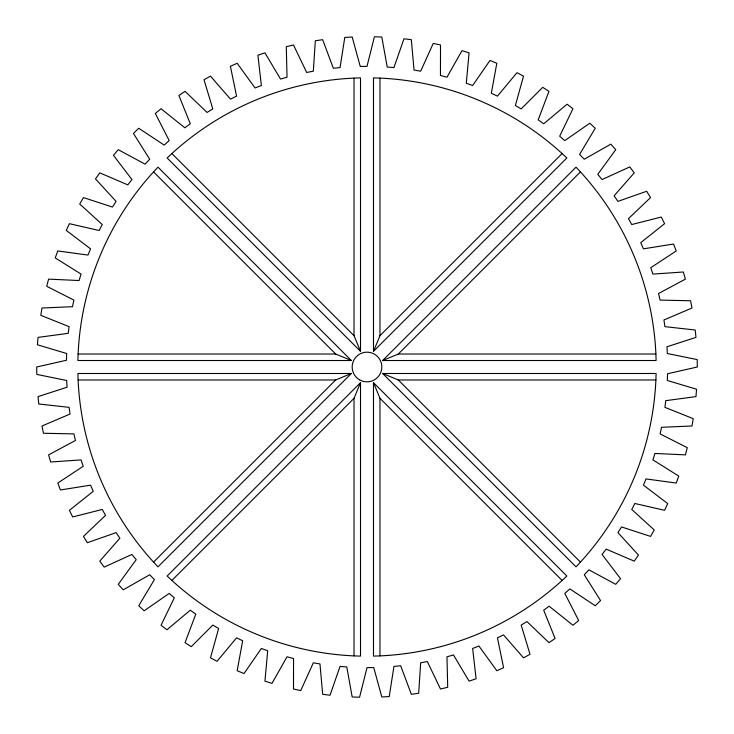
<?xml version="1.0" encoding="UTF-8"?>
<svg xmlns="http://www.w3.org/2000/svg" width="734" height="734" viewBox="0 0 734 734"><rect width="100%" height="100%" fill="white"/><g stroke="black" fill="none" stroke-linecap="round" stroke-linejoin="round"><path stroke-width="1.1" d="M78.107 354.027L77.896 360.513L351.338 360.513L157.984 167.159L153.553 171.894A289.178 289.178 0 0 0 78.107 354.027L335.677 354.027L351.338 360.513M655.893 379.973L656.104 373.487L382.662 373.487L576.016 566.841L580.447 562.106A289.178 289.178 0 0 0 655.893 379.973L398.323 379.973L382.662 373.487M171.894 580.447L354.027 398.323L360.513 382.662L360.513 656.104L354.027 655.893A289.178 289.178 0 0 1 171.894 580.447L167.159 576.016L360.513 382.662M373.487 351.338L379.973 335.677L562.106 153.553L566.841 157.984L373.487 351.338L373.487 77.896L379.973 78.107A289.178 289.178 0 0 1 562.106 153.553M153.553 562.106L335.677 379.973L351.338 373.487L77.896 373.487L78.107 379.973A289.178 289.178 0 0 0 153.553 562.106L157.984 566.841L351.338 373.487M382.662 360.513L576.016 167.159L580.447 171.894A289.178 289.178 0 0 1 655.893 354.027L656.104 360.513L382.662 360.513L398.323 354.027L580.447 171.894M171.894 153.553L167.159 157.984L360.513 351.338L360.513 77.896L354.027 78.107A289.178 289.178 0 0 0 171.894 153.553L354.027 335.677L360.513 351.338M562.106 580.447L566.841 576.016L373.487 382.662L373.487 656.104L379.973 655.893A289.178 289.178 0 0 0 562.106 580.447L379.973 398.323L373.487 382.662M398.323 354.027L655.893 354.027M78.107 379.973L335.677 379.973M398.323 379.973L580.447 562.106M153.553 171.894L335.677 354.027M379.973 78.107L379.973 335.677M379.973 398.323L379.973 655.893M354.027 78.107L354.027 335.677M354.027 398.323L354.027 655.893M293.545 658.526L293.499 689.015L300.747 690.584L313.317 662.811L319.969 663.94L322.666 694.309L330.016 695.226L340.053 666.426L346.778 666.958L352.182 696.97L359.587 697.217L367 667.637L373.744 667.564L381.818 696.97L389.222 696.548L393.947 666.426L400.663 665.747L411.334 694.309L418.674 693.235L420.683 662.811L427.307 661.527L440.501 689.015L447.703 687.29L446.978 656.811L453.465 654.939L469.072 681.134L476.091 678.766L472.641 648.471L478.926 646.03L496.817 670.72L503.597 667.729L497.441 637.864L503.487 634.873L523.516 657.857L530.003 654.278L521.195 625.084L526.948 621.56L548.959 642.663L555.097 638.507L543.711 610.22L549.124 606.201L572.942 625.24L578.686 620.551L564.804 593.402L569.832 588.907L595.256 605.743L600.559 600.559L584.301 574.759L588.907 569.832L615.743 584.319L620.551 578.686L602.054 554.445L606.201 549.124L634.222 561.143L638.507 555.097L617.909 532.618L621.56 526.948L650.544 536.407L654.278 530.003L631.745 509.46L634.873 503.487L664.591 510.314L667.729 503.597L643.443 485.156L646.03 478.926L676.234 483.055L678.766 476.091L652.93 459.906L654.939 453.465L685.4 454.869L687.29 447.703L660.105 433.895L661.527 427.307L691.988 425.977L693.235 418.674L664.921 407.352L665.747 400.663L695.97 396.608L696.548 389.222L667.334 380.487L667.564 373.744L697.3 367L697.217 359.587L667.334 353.513L666.958 346.778L695.97 337.392L695.226 330.016L664.921 326.648L663.94 319.969L691.988 308.023L690.584 300.747L660.105 300.105L658.526 293.545L685.4 279.131L683.345 272.002L652.93 274.094L650.774 267.708L676.234 250.945L673.555 244.027L643.443 248.844L640.727 242.67L664.591 223.686L661.297 217.044L631.745 224.54L628.478 218.631L650.544 197.593L646.672 191.271L617.909 201.382L614.129 195.794L634.222 172.857L629.79 166.912L602.054 179.555L597.788 174.325L615.743 149.681L610.798 144.158L584.301 159.241L579.585 154.415L595.256 128.257L589.842 123.202L564.804 140.598L559.675 136.212L572.942 108.76L567.088 104.21L543.711 123.78L538.206 119.871L548.959 91.337L542.729 87.328L521.195 108.916L515.369 105.522L523.516 76.143L516.956 72.703L497.441 96.136L491.33 93.273L496.817 63.28L489.973 60.445L472.641 85.529L466.292 83.226L469.072 52.866L461.998 50.655L446.978 77.189L440.455 75.474L440.501 44.985L433.253 43.416L420.683 71.189L414.031 70.06L411.334 39.691L403.984 38.774L393.947 67.574L387.222 67.042L381.818 37.03L374.413 36.783L367 66.363L360.256 66.436L352.182 37.03L344.778 37.452L340.053 67.574L333.337 68.253L322.666 39.691L315.326 40.765L313.317 71.189L306.693 72.473L293.499 44.985L286.297 46.71L287.022 77.189L280.535 79.061L264.928 52.866L257.909 55.233L261.359 85.529L255.074 87.97L237.183 63.28L230.403 66.271L236.559 96.136L230.513 99.127L210.484 76.143L203.997 79.722L212.805 108.916L207.052 112.44L185.041 91.337L178.903 95.493L190.29 123.78L184.876 127.799L161.058 108.76L155.314 113.449L169.196 140.598L164.168 145.093L138.744 128.257L133.441 133.441L149.699 159.241L145.093 164.168L118.257 149.681L113.449 155.314L131.946 179.555L127.799 184.876L99.778 172.857L95.493 178.903L116.091 201.382L112.44 207.052L83.456 197.593L79.722 203.997L102.255 224.54L99.127 230.513L69.409 223.686L66.271 230.403L90.557 248.844L87.97 255.074L57.766 250.945L55.233 257.909L81.07 274.094L79.061 280.535L48.6 279.131L46.71 286.297L73.895 300.105L72.473 306.693L42.012 308.023L40.765 315.326L69.079 326.648L68.253 333.337L38.03 337.392L37.452 344.778L66.666 353.513L66.436 360.256L36.7 367L36.783 374.413L66.666 380.487L67.042 387.222L38.03 396.608L38.774 403.984L69.079 407.352L70.06 414.031L42.012 425.977L43.416 433.253L73.895 433.895L75.474 440.455L48.6 454.869L50.655 461.998L81.07 459.906L83.226 466.292L57.766 483.055L60.445 489.973L90.557 485.156L93.273 491.33L69.409 510.314L72.703 516.956L102.255 509.46L105.522 515.369L83.456 536.407L87.328 542.729L116.091 532.618L119.871 538.206L99.778 561.143L104.21 567.088L131.946 554.445L136.212 559.675L118.257 584.319L123.202 589.842L149.699 574.759L154.415 579.585L138.744 605.743L144.158 610.798L169.196 593.402L174.325 597.788L161.058 625.24L166.912 629.79L190.29 610.22L195.794 614.129L185.041 642.663L191.271 646.672L212.805 625.084L218.631 628.478L210.484 657.857L217.044 661.297L236.559 637.864L242.67 640.727L237.183 670.72L244.027 673.555L261.359 648.471L267.708 650.774L264.928 681.134L272.002 683.345L287.022 656.811L293.545 658.526M359.587 379.845A14.827 14.827 0 0 0 381.827 367A14.827 14.827 0 0 0 359.587 354.155A14.827 14.827 0 0 0 359.587 379.845"/></g></svg>
